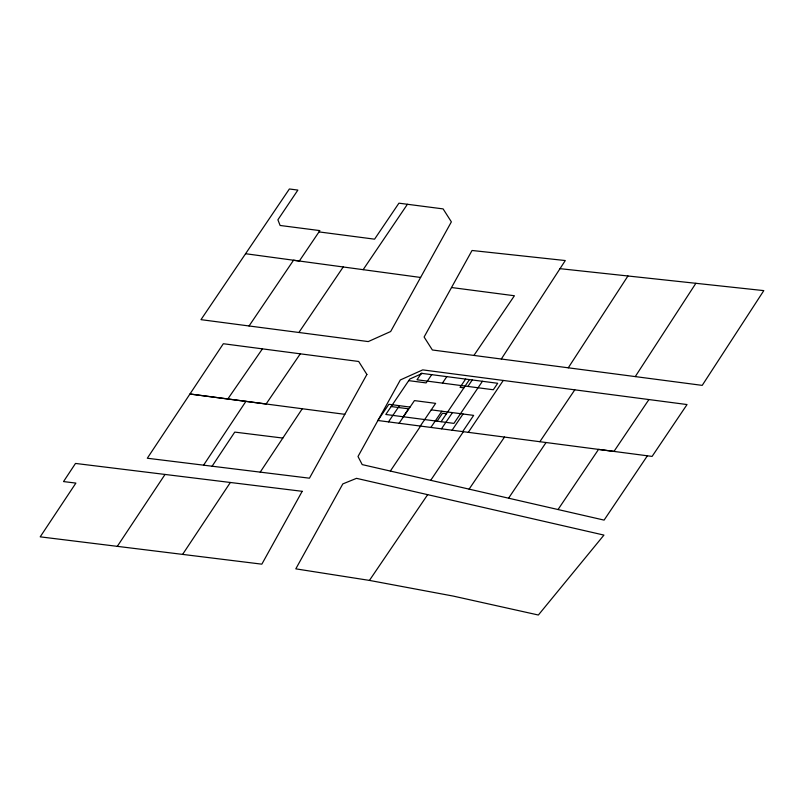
<?xml version="1.0" encoding="UTF-8"?>
<svg xmlns="http://www.w3.org/2000/svg" width="804" height="804" viewBox="0 0 804 804"><rect width="100%" height="100%" fill="white"/><g stroke="black" fill="none" stroke-linecap="round" stroke-linejoin="round"><path stroke-width="1.21" d="M560.006 268.667L763.8 290.616L702.214 385.377L432.371 349.981L424.1 337.017L472.038 250.486L565.282 260.546L501.314 359.026M568.267 367.81L627.934 275.983M635.26 376.594L695.872 283.299M117.324 546.318L165.031 474.45M203.593 465.154L245.923 401.347M212.105 466.209L234.748 432.1L282.827 438.069M182.639 554.348L230.356 482.48M260.215 472.129L302.274 408.744M390.342 471.054L420.623 426.06M441.094 421.708L469.486 379.558M430.703 480.32L463.405 431.668M468.32 432.321L503.264 380.463M539.866 441.687L574.79 389.839M508.58 498.189L546.057 442.501M558.036 509.535L598.548 449.386L613.975 451.416L648.918 399.558M647.391 455.788L604.095 520.108L362.202 464.601L358.001 456.501L400.332 379.96L422.723 369.88L687.038 404.553L652.094 456.411L377.89 420.492L388.855 404.301L410.06 407.075M245.582 253.722L299.329 261.019L319.881 230.607L280.114 225.472L277.893 219.804L297.872 190.086L289.38 188.98L200.98 319.65L249.049 325.972L293.53 260.235L420.592 277.46M249.049 325.972L298.887 332.484L343.228 266.968M363.147 269.672L407.417 204.276L443.104 208.899L451.376 221.864L390.664 331.519L368.252 341.579L298.887 332.484M388.493 421.879L399.457 405.688M403.196 416.753L408.573 408.814L391.166 406.543M431.728 374.624L426.12 382.915L408.713 380.634M399.085 423.266L414.442 400.593L435.637 403.367L420.291 426.04M442.441 383.106L446.823 376.634M473.928 355.428L514.409 295.751L451.516 287.52M430.884 427.426L441.848 411.236M437.115 421.185L442.491 413.256L446.441 413.769M465.647 379.056L460.029 387.347L463.898 387.85M467.878 386.433L472.26 379.96M441.486 428.813L452.451 412.613M482.46 381.257L453.928 423.386L385.789 414.472L409.799 379.036L422.331 373.398M452.089 430.19L463.054 414M462.682 431.577L473.646 415.387L431.256 409.849M300.294 353.82L266.104 404L189.935 394.01L344.815 414.321M369.438 580.408L453.185 596.076L538.368 615.02L603.945 535.092L356.514 478.34L342.826 483.907L295.802 568.85L369.438 580.408L427.658 494.661M469.104 489.133L504.5 437.054M227.813 398.975L262.426 348.856M407.417 204.276L398.925 203.181L374.574 239.17L319.007 231.904M302.193 491.314L261.843 564.167L40.2 536.841L75.888 483.093L63.526 481.576L75.506 463.436L302.193 491.314M366.885 374.463L309.45 478.189L147.303 458.24L223.331 343.73L358.684 361.478L366.885 374.463M421.386 373.307L417.005 379.779L493.314 389.759L497.696 383.287L421.386 373.307"/></g></svg>
